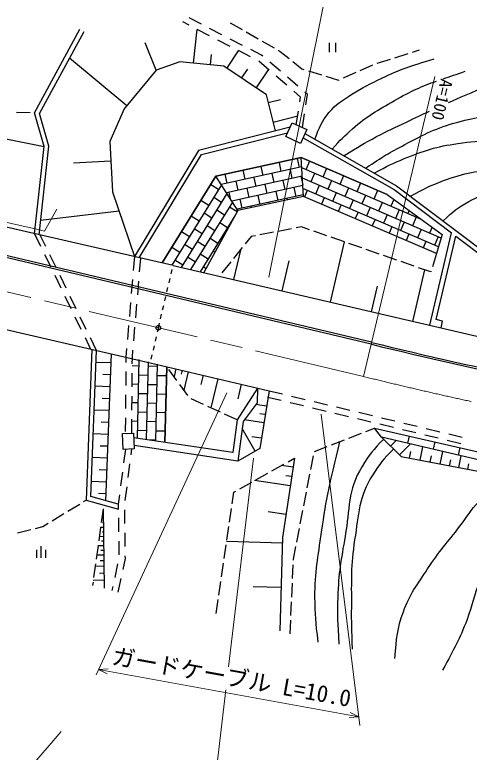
# Model space of a CAD drawing. Units: millimetres, scale not verified. Extents: x 40000 to 680000, y 20000 to 380000.
# Drawn here: x 304304 to 353503, y 239059 to 318989 of the extents above; entities that cross this region are included whole.
import ezdxf
from ezdxf.enums import TextEntityAlignment as Align

# ---------------------------------------------------------------- set-up
doc = ezdxf.new("R2010")
doc.units = ezdxf.units.MM
doc.header["$LTSCALE"] = 1000
doc.header["$PDMODE"] = 32
doc.header["$PDSIZE"] = 500
doc.linetypes.add('CHAIN', pattern=[18.5, 12, -1.5, 3.5, -1.5])
for name, color, linetype, lineweight in [('M-BGD', 7, 'Continuous', 25), ('M-BMK', 2, 'CHAIN', 13), ('M-BMK-ROW', 30, 'Continuous', 13), ('M-STR-STR1', 1, 'Continuous', 25), ('M-STR-STRD', 7, 'Continuous', 13)]:
    doc.layers.add(name, color=color, linetype=linetype, lineweight=lineweight)
doc.layers.add('M-OTRS', color=6, linetype='Continuous')
doc.styles.add('ＭＳ ゴシック', font='')
doc.styles.get('ＭＳ ゴシック').set_extended_font_data('MS Gothic')

msp = doc.modelspace()

# ---------------------------------------------------------------- linework, layer by layer
at = {"layer": 'M-BGD'}
for p, q in [((323173, 317854), (322484, 318208)), ((324510, 317952), (323177, 318639)), ((327608, 318129), (328910, 317383)), ((306439, 308363), (311362, 317418)), ((323666, 313741), (324042, 317406)), ((325395, 316709), (324062, 317396)), ((326733, 316808), (325399, 317495)), ((329344, 317134), (330645, 316389)), ((319628, 312982), (318412, 315960)), ((327618, 315565), (326285, 316252)), ((328956, 315663), (327622, 316350)), ((331079, 316140), (332381, 315395)), ((338325, 315941), (338325, 314941)), ((339075, 314941), (339075, 315941)), ((327260, 313180), (328541, 315090)), ((329841, 314420), (328507, 315107)), ((331021, 314600), (329845, 315206)), ((332814, 315146), (333048, 315012)), ((333048, 315012), (334007, 314240)), ((347357, 314939), (348120, 315182)), ((316443, 309127), (310219, 314269)), ((325496, 313553), (325614, 314697)), ((331155, 314485), (331021, 314600)), ((343545, 313726), (344974, 314181)), ((345451, 314333), (346880, 314788)), ((322180, 313893), (319628, 312982)), ((326921, 313407), (322180, 313893)), ((331540, 310308), (326921, 313407)), ((331855, 312966), (330715, 313941)), ((333055, 312860), (331915, 313835)), ((334396, 313927), (335371, 313142)), ((341702, 312955), (343071, 313568)), ((319628, 312982), (316163, 308788)), ((328850, 312112), (329518, 313107)), ((330441, 311045), (331776, 313033)), ((335371, 313142), (335608, 313068)), ((336085, 312918), (337516, 312468)), ((339877, 312137), (341246, 312750)), ((333755, 311341), (332615, 312316)), ((334955, 311235), (333815, 312210)), ((337993, 312318), (339337, 311896)), ((339337, 311896), (339421, 311933)), ((332534, 306393), (331540, 310308)), ((335247, 310065), (334515, 310691)), ((335999, 310343), (335715, 310585)), ((335825, 309229), (335999, 310343)), ((331751, 309476), (333072, 309811)), ((335164, 309534), (335247, 310065)), ((316163, 308788), (314583, 305263)), ((334779, 307064), (335010, 308546)), ((304488, 308443), (305987, 308381)), ((307472, 304716), (306439, 308363)), ((332288, 307362), (334930, 308033)), ((335439, 306759), (335671, 308241)), ((299268, 306357), (307472, 304716)), ((334115, 306791), (324186, 304291)), ((335716, 306108), (345640, 300462)), ((306443, 295252), (307472, 304716)), ((314583, 305263), (314887, 299793)), ((324186, 304291), (317260, 292773)), ((314703, 303110), (310672, 302886)), ((326070, 301495), (335308, 303501)), ((335308, 303501), (326070, 301495)), ((332910, 302980), (333123, 302003)), ((334865, 303405), (335077, 302427)), ((335308, 303501), (344606, 299490)), ((344606, 299490), (335308, 303501)), ((335551, 299307), (335308, 303501)), ((336226, 303105), (335830, 302186)), ((335366, 302490), (326644, 300597)), ((330956, 302556), (331168, 301579)), ((334100, 302215), (334312, 301238)), ((348322, 296798), (335372, 302384)), ((338062, 302312), (337666, 301394)), ((320262, 292086), (326070, 301495)), ((326070, 301495), (320262, 292086)), ((328440, 297788), (326070, 301495)), ((327047, 301707), (327259, 300730)), ((335425, 301480), (327219, 299698)), ((329002, 302132), (329214, 301154)), ((330191, 301367), (330403, 300389)), ((332145, 301791), (332358, 300814)), ((335289, 301450), (335477, 300587)), ((336748, 301790), (336352, 300872)), ((339899, 301520), (339503, 300602)), ((326668, 300560), (321298, 291861)), ((325514, 300595), (326365, 300070)), ((328236, 300942), (328449, 299965)), ((331380, 300601), (331592, 299624)), ((333335, 301026), (333547, 300049)), ((350450, 294791), (335437, 301267)), ((338584, 300998), (338188, 300080)), ((341735, 300728), (341339, 299810)), ((314887, 299793), (317260, 292773)), ((327471, 299753), (327619, 299072)), ((335483, 300469), (327793, 298799)), ((329426, 300177), (329638, 299200)), ((332570, 299836), (332782, 298859)), ((334524, 300261), (334736, 299284)), ((350165, 293824), (335502, 300150)), ((335956, 299954), (335657, 299261)), ((337270, 300476), (336874, 299558)), ((340421, 300206), (340025, 299288)), ((343572, 299936), (343176, 299018)), ((345640, 300462), (359375, 290069)), ((342877, 283295), (275739, 299257)), ((342923, 283490), (275785, 299451)), ((327266, 299625), (322319, 291611)), ((325840, 299219), (326691, 298694)), ((327216, 299545), (327382, 299442)), ((335542, 299458), (328368, 297901)), ((335551, 299307), (328440, 297788)), ((328661, 298988), (328873, 298011)), ((330615, 299412), (330827, 298435)), ((333759, 299071), (333790, 298931)), ((349955, 293108), (335551, 299307)), ((337792, 299162), (337494, 298471)), ((339107, 299684), (338711, 298766)), ((342257, 299414), (341861, 298496)), ((344606, 299490), (350562, 295174)), ((345331, 298965), (345012, 298226)), ((327864, 298690), (323346, 291371)), ((324464, 298893), (325315, 298368)), ((327542, 298168), (328369, 297658)), ((329850, 298223), (329878, 298095)), ((331805, 298647), (331834, 298513)), ((339629, 298370), (339331, 297680)), ((340943, 298892), (340547, 297973)), ((344094, 298622), (343698, 297703)), ((315595, 297700), (307104, 296701)), ((328440, 297788), (324760, 291041)), ((324790, 297517), (325640, 296992)), ((326166, 297843), (327017, 297318)), ((341465, 297577), (341168, 296890)), ((342779, 298099), (342383, 297181)), ((345930, 297829), (345534, 296911)), ((346990, 297762), (346848, 297433)), ((323413, 297191), (324264, 296666)), ((328121, 297202), (324374, 291131)), ((327868, 296792), (327890, 296779)), ((343302, 296785), (343006, 296099)), ((344616, 297307), (344220, 296389)), ((347767, 297037), (347371, 296119)), ((323739, 295815), (324590, 295290)), ((325115, 296141), (325966, 295616)), ((326491, 296467), (327342, 295941)), ((334277, 295799), (332805, 295515)), ((335327, 296002), (334768, 295894)), ((336206, 295695), (335327, 296002)), ((345138, 295993), (344843, 295308)), ((346452, 296515), (346056, 295597)), ((349480, 295959), (349207, 295327)), ((306443, 295252), (307099, 293903)), ((307677, 293858), (307069, 295109)), ((322363, 295489), (323214, 294964)), ((326817, 295090), (326931, 295020)), ((329893, 294954), (329245, 294147)), ((330350, 295042), (329893, 294954)), ((332314, 295420), (330841, 295136)), ((338094, 295036), (336678, 295530)), ((346974, 295201), (346680, 294518)), ((348289, 295723), (347893, 294805)), ((349246, 285330), (351581, 295340)), ((349937, 285953), (352045, 294988)), ((350562, 295174), (349955, 293108)), ((352045, 294988), (358328, 290234)), ((324065, 294439), (324916, 293914)), ((325441, 294765), (326292, 294239)), ((338479, 287841), (340002, 294370)), ((339983, 294377), (338566, 294871)), ((341871, 293718), (340455, 294212)), ((348811, 294409), (348517, 293727)), ((350125, 294931), (349729, 294013)), ((321312, 293788), (322163, 293262)), ((322689, 294113), (323540, 293588)), ((325767, 293388), (325971, 293262)), ((328931, 293757), (327991, 292588)), ((328033, 290278), (328809, 293605)), ((343759, 293059), (342343, 293553)), ((307536, 293004), (308192, 291655)), ((308770, 291610), (308114, 292959)), ((317260, 292773), (317133, 291279)), ((317821, 291112), (317949, 292606)), ((323014, 292737), (323865, 292212)), ((324390, 293063), (325241, 292538)), ((345648, 292400), (344231, 292894)), ((349955, 293108), (349513, 291675)), ((321452, 291813), (358889, 283080)), ((321638, 292411), (322489, 291886)), ((327678, 292199), (326738, 291030)), ((333256, 289059), (334017, 292324)), ((347536, 291740), (346120, 292235)), ((324716, 291687), (325012, 291504)), ((347398, 285761), (348698, 291335)), ((349339, 291111), (348008, 291576)), ((349366, 291197), (349339, 291111)), ((308630, 290755), (309285, 289406)), ((309863, 289362), (309207, 290711)), ((317048, 290282), (316921, 288788)), ((317609, 288621), (317736, 290115)), ((342939, 286801), (343589, 289588)), ((309723, 288507), (310379, 287158)), ((310956, 287114), (310300, 288463)), ((316836, 287791), (316708, 286297)), ((317397, 286130), (317524, 287624)), ((310816, 286259), (311472, 284910)), ((312049, 284865), (311394, 286214)), ((350620, 285793), (349937, 285953)), ((350447, 285049), (350620, 285793)), ((316624, 285300), (316496, 283806)), ((317184, 283639), (317312, 285133)), ((311909, 284010), (312516, 282762)), ((313143, 282617), (312487, 283966)), ((312536, 266759), (313143, 282617)), ((314743, 282246), (314136, 266316)), ((316411, 282810), (316332, 281877)), ((317032, 281845), (317100, 282642)), ((316332, 281877), (316328, 281313)), ((317027, 281145), (317032, 281845)), ((317573, 273086), (317786, 281643)), ((318569, 272939), (318779, 281376)), ((314705, 281247), (313093, 281308)), ((317768, 280918), (317025, 280936)), ((319767, 280868), (318767, 280893)), ((318945, 281271), (331841, 278238)), ((319566, 272792), (319773, 281110)), ((320563, 272645), (320767, 280843)), ((320767, 280843), (320563, 272645)), ((321740, 280614), (321543, 279774)), ((314656, 279957), (313850, 279988)), ((316320, 280313), (316310, 278813)), ((317008, 278645), (317019, 280145)), ((318743, 279893), (317743, 279918)), ((320742, 279843), (319742, 279868)), ((321862, 279334), (320981, 280548)), ((322412, 280456), (322313, 280036)), ((323084, 280298), (322614, 278299)), ((324683, 279922), (324448, 278922)), ((326282, 279546), (325539, 276388)), ((314606, 278667), (312994, 278729)), ((317718, 278918), (317010, 278936)), ((319717, 278869), (318718, 278893)), ((323037, 277715), (322156, 278929)), ((330585, 278534), (328383, 275079)), ((328808, 278952), (328437, 277373)), ((330585, 278534), (330529, 276927)), ((331841, 278238), (330827, 271979)), ((331841, 278238), (333299, 277888)), ((314557, 277377), (313751, 277408)), ((316302, 277813), (316291, 276313)), ((316990, 276145), (317001, 277645)), ((318693, 277894), (317693, 277919)), ((320692, 277844), (319692, 277869)), ((324749, 276751), (323387, 277379)), ((331677, 277558), (333136, 277207)), ((334271, 277654), (335730, 277304)), ((317668, 276919), (316996, 276936)), ((319668, 276869), (318668, 276894)), ((330529, 276927), (329039, 274900)), ((331526, 276569), (330393, 276742)), ((334108, 276974), (335566, 276623)), ((336702, 277070), (338161, 276720)), ((314508, 276087), (312895, 276149)), ((318643, 275894), (317643, 275919)), ((320642, 275845), (319643, 275870)), ((326566, 275915), (325204, 276542)), ((336539, 276390), (337997, 276039)), ((338970, 275806), (340428, 275456)), ((339133, 276487), (340592, 276136)), ((341564, 275903), (343023, 275552)), ((316284, 275313), (316273, 273813)), ((316972, 273646), (316983, 275145)), ((328383, 275079), (327020, 275706)), ((328383, 275079), (327906, 271561)), ((331250, 274755), (329166, 275073)), ((331388, 275662), (330822, 275749)), ((341401, 275222), (342859, 274872)), ((343995, 275319), (345453, 274968)), ((314459, 274797), (313653, 274828)), ((317618, 274920), (316981, 274935)), ((319618, 274870), (318618, 274895)), ((329039, 274900), (328443, 270607)), ((342321, 273837), (343248, 274200)), ((343248, 274200), (356966, 271043)), ((344010, 273220), (343248, 274200)), ((343831, 274638), (345290, 274288)), ((346426, 274735), (347884, 274384)), ((314410, 273507), (312797, 273568)), ((318593, 273895), (317593, 273920)), ((320593, 273845), (319593, 273870)), ((330338, 271697), (328933, 274140)), ((340459, 273107), (341855, 273654)), ((346262, 274054), (347721, 273704)), ((348693, 273470), (350152, 273120)), ((348857, 274151), (350315, 273801)), ((351287, 273567), (352746, 273217)), ((327906, 271561), (317182, 273144)), ((319568, 272870), (318924, 272886)), ((330996, 273088), (329954, 273247)), ((338596, 272378), (339993, 272925)), ((354788, 270662), (344010, 273220)), ((344010, 273220), (346133, 271097)), ((344991, 272239), (345588, 272835)), ((347014, 273333), (346834, 272550)), ((349769, 272699), (349585, 271897)), ((351124, 272886), (352582, 272536)), ((314361, 272216), (313554, 272247)), ((316275, 271901), (316084, 270413)), ((316904, 271298), (316986, 271938)), ((328443, 270607), (317226, 272302)), ((330827, 271979), (328443, 270607)), ((336734, 271649), (338131, 272196)), ((345946, 271285), (347138, 272478)), ((348201, 270705), (348477, 272160)), ((352485, 272074), (352296, 271253)), ((314311, 270926), (312698, 270987)), ((336343, 269696), (336626, 271170)), ((346133, 271097), (365240, 267450)), ((347037, 270926), (347175, 271653)), ((349286, 270498), (349415, 271177)), ((350372, 270292), (350629, 271649)), ((352395, 269908), (352636, 271173)), ((316585, 268819), (316776, 270307)), ((332142, 269556), (333450, 270291)), ((334593, 270934), (333287, 262333)), ((333886, 270536), (334593, 270934)), ((351384, 270100), (351504, 270733)), ((353339, 269729), (353451, 270318)), ((314262, 269635), (313455, 269666)), ((315957, 269421), (315766, 267933)), ((334443, 269945), (333176, 270138)), ((330398, 268577), (331706, 269311)), ((334289, 268932), (333656, 269028)), ((335967, 267732), (336249, 269205)), ((314213, 268344), (312599, 268406)), ((316267, 266339), (316458, 267827)), ((328655, 267597), (329963, 268332)), ((334135, 267919), (330272, 268505)), ((314164, 267053), (313357, 267084)), ((327826, 265989), (328007, 267232)), ((328007, 267232), (328219, 267352)), ((335591, 265768), (335873, 267241)), ((311758, 266222), (312021, 266382)), ((315510, 265936), (312536, 266759)), ((315639, 266941), (315510, 265936)), ((310051, 265180), (311332, 265961)), ((313865, 265430), (313661, 263944)), ((313865, 265430), (313991, 256825)), ((315510, 265936), (315515, 265449)), ((327539, 264010), (327754, 265494)), ((308343, 264139), (309624, 264920)), ((316233, 263843), (316216, 265343)), ((333666, 264828), (331734, 265121)), ((335214, 263804), (335497, 265277)), ((307348, 263532), (307917, 263879)), ((313880, 264430), (313727, 264428)), ((313887, 263930), (313811, 263929)), ((315526, 264449), (315542, 262950)), ((304603, 262827), (306056, 263200)), ((306540, 263324), (307348, 263532)), ((313593, 263448), (313388, 261962)), ((313894, 263430), (313590, 263426)), ((327251, 262031), (327467, 263515)), ((334838, 261839), (335120, 263313)), ((313909, 262430), (313452, 262423)), ((313902, 262930), (313749, 262928)), ((316260, 261343), (316244, 262843)), ((333287, 262333), (333015, 252208)), ((307175, 260131), (307175, 261381)), ((313320, 261467), (313116, 259981)), ((313924, 261430), (313314, 261421)), ((313916, 261930), (313688, 261927)), ((315553, 261950), (315570, 260450)), ((326964, 260051), (327179, 261536)), ((333271, 261731), (327231, 261893)), ((306675, 260131), (306675, 261006)), ((307675, 260131), (307675, 261006)), ((313931, 260930), (313626, 260926)), ((334484, 259993), (334744, 261348)), ((313938, 260430), (313176, 260419)), ((313947, 259821), (313566, 259815)), ((316022, 258870), (316274, 260045)), ((316274, 260045), (316271, 260343)), ((334479, 259873), (334484, 259993)), ((313048, 259486), (312844, 258000)), ((313956, 259211), (313009, 259197)), ((315434, 259464), (315120, 257998)), ((326676, 258072), (326892, 259557)), ((334385, 257875), (334455, 259374)), ((313968, 258453), (313494, 258446)), ((312776, 257504), (312726, 257141)), ((313979, 257695), (312800, 257677)), ((315498, 256425), (315813, 257892)), ((326389, 256093), (326604, 257577)), ((334291, 255877), (334361, 257376)), ((314910, 257020), (314814, 256572)), ((333141, 256899), (330121, 256980)), ((326101, 254114), (326317, 255598)), ((334197, 253880), (334268, 255378)), ((334103, 251882), (334174, 253380))]:
    msp.add_line(p, q, dxfattribs=at)
at = {"layer": 'M-BGD', "lineweight": 13}
msp.add_line((303080, 234063), (309328, 241303), dxfattribs=at)
at = {"layer": 'M-BGD'}
for points in [[(306934, 295140), (307980, 304759), (306976, 308303), (311801, 317180)], [(317773, 292656), (324508, 303856), (333845, 306208)], [(335469, 305673), (345364, 300044), (351581, 295340)], [(312647, 282732), (312021, 266382), (315516, 265416)]]:
    msp.add_lwpolyline(points, dxfattribs=at)
for points in [[(334335, 307269), (335916, 306540), (335229, 305052), (333649, 305781)], [(315953, 273592), (317155, 273655), (317245, 271952), (316043, 271888)]]:
    msp.add_lwpolyline(points, close=True, dxfattribs=at)
for radius in [420289, 420089]:
    msp.add_arc((443921, 691257), radius, 256.09351, 261.07979, dxfattribs=at)
for points, knots in [([(336803, 305490), (337290, 306815), (337500, 307403), (338318, 308383), (339115, 309338), (339766, 309690), (340811, 310366), (342017, 311146), (342748, 311496), (344040, 312122), (346164, 313152), (347021, 313363), (349707, 314219)], [0, 0, 0, 0, 1, 1, 1, 2, 2, 2, 3, 3, 3, 4, 4, 4, 4]), ([(338672, 304426), (339618, 305498), (339961, 305819), (340867, 306626), (342463, 308047), (343551, 308617), (345400, 309686), (347219, 310737), (348385, 311243), (349963, 311805)], [0, 0, 0, 0, 1, 1, 1, 2, 2, 2, 3, 3, 3, 3]), ([(339936, 303707), (341599, 304732), (342061, 305024), (343474, 305776), (344715, 306436), (345438, 306752), (346704, 307363), (347671, 307829), (348458, 308201), (349186, 308537)], [0, 0, 0, 0, 1, 1, 1, 2, 2, 2, 3, 3, 3, 3]), ([(342288, 302369), (344216, 303650), (344821, 304024), (346534, 304926), (348683, 306059), (349917, 306706), (352257, 307363), (354408, 307967), (355692, 308020), (357923, 308156), (359845, 308273), (360552, 308258), (362852, 308156)], [0, 0, 0, 0, 1, 1, 1, 2, 2, 2, 3, 3, 3, 4, 4, 4, 4]), ([(343229, 301834), (344690, 302638), (345177, 302856), (346477, 303396), (348644, 304296), (349935, 304698), (352257, 305040), (354996, 305443), (356571, 305346), (359339, 305323), (361824, 305302), (363225, 305216), (365686, 304870), (368843, 304426), (370585, 303925), (373618, 302943), (375391, 302370), (376175, 301471), (377981, 301017), (380335, 300424), (381734, 300473), (384157, 300337), (386898, 300183), (388444, 300167), (391184, 300337), (393480, 300478), (394791, 300562), (397020, 301130), (398438, 301491), (398970, 301649), (400590, 302263)], [0, 0, 0, 0, 1, 1, 1, 2, 2, 2, 3, 3, 3, 4, 4, 4, 5, 5, 5, 6, 6, 6, 7, 7, 7, 8, 8, 8, 9, 9, 9, 10, 10, 10, 10]), ([(347146, 299322), (348719, 300208), (349283, 300461), (350727, 301017), (353012, 301896), (354426, 302001), (356846, 302376), (360010, 302867), (361804, 303214), (365006, 303170), (367625, 303134), (369098, 302803), (371635, 302150), (374422, 301433), (375752, 300281), (378548, 299600), (381835, 298800), (383779, 298614), (387161, 298693), (391069, 298786), (393284, 299106), (397077, 300053), (399596, 300683), (400535, 300963), (403423, 302037)], [0, 0, 0, 0, 1, 1, 1, 2, 2, 2, 3, 3, 3, 4, 4, 4, 5, 5, 5, 6, 6, 6, 7, 7, 7, 8, 8, 8, 8]), ([(350689, 296642), (351761, 297700), (352265, 298084), (353446, 298750), (355238, 299759), (356535, 299624), (358546, 300053), (360493, 300469), (361598, 300810), (363589, 300790), (366620, 300759), (368263, 300063), (371238, 299487), (374217, 298909), (375845, 298384), (378831, 297843), (380969, 297457), (382155, 297012), (384327, 296994), (387994, 296962), (390049, 297312), (393677, 297843), (396396, 298241), (397938, 298426), (400590, 299147), (403245, 299868), (404200, 300267), (407219, 301527)], [0, 0, 0, 0, 1, 1, 1, 2, 2, 2, 3, 3, 3, 4, 4, 4, 5, 5, 5, 6, 6, 6, 7, 7, 7, 8, 8, 8, 9, 9, 9, 9]), ([(339465, 272718), (338381, 268116), (338016, 266786), (337481, 262917), (337102, 260174), (336738, 258632), (336767, 255863), (336787, 253957), (336834, 253234), (337124, 250997)], [0, 0, 0, 0, 1, 1, 1, 2, 2, 2, 3, 3, 3, 3]), ([(344246, 272985), (343074, 271852), (342677, 271273), (341901, 270015), (340310, 267434), (340595, 265457), (340071, 262470), (339621, 259910), (339350, 258462), (339267, 255863), (339204, 253876), (339227, 253140), (339401, 250774)], [0, 0, 0, 0, 1, 1, 1, 2, 2, 2, 3, 3, 3, 4, 4, 4, 4]), ([(345317, 271913), (344194, 270838), (343817, 270303), (343062, 269122), (341520, 266713), (341539, 264894), (341098, 262069), (340661, 259274), (340751, 257665), (340740, 254836), (340734, 253040), (340739, 252431), (340830, 250238)], [0, 0, 0, 0, 1, 1, 1, 2, 2, 2, 3, 3, 3, 4, 4, 4, 4]), ([(345465, 249236), (345627, 251495), (345704, 252394), (346371, 254283), (347067, 256254), (347871, 257185), (349003, 258942), (350227, 260843), (351122, 261763), (352497, 263558), (353300, 264607), (353625, 265307), (354568, 266233), (355361, 267011), (355899, 267344), (356725, 268088), (357077, 268404), (357191, 268506), (357620, 268905)], [0, 0, 0, 0, 1, 1, 1, 2, 2, 2, 3, 3, 3, 4, 4, 4, 5, 5, 5, 6, 6, 6, 6]), ([(362207, 268029), (361162, 267422), (360790, 267157), (360003, 266448), (358877, 265433), (358485, 264624), (357674, 263342), (356307, 261183), (355559, 259934), (354611, 257561), (353986, 255998), (353875, 255036), (353273, 253463), (352418, 251225), (351960, 250467), (350599, 247941)], [0, 0, 0, 0, 1, 1, 1, 2, 2, 2, 3, 3, 3, 4, 4, 4, 5, 5, 5, 5])]:
    msp.add_open_spline(points, degree=3, knots=knots, dxfattribs=at)
for points in [[(350699, 312061), (351374, 312293), (352136, 312547), (353050, 312859)], [(351258, 309470), (352415, 309980), (353719, 310541), (355656, 311386)]]:
    msp.add_open_spline(points, degree=3, dxfattribs=at)
at = {"layer": 'M-BMK'}
msp.add_line((342042, 279786), (274905, 295748), dxfattribs=at)
msp.add_arc((443921, 691257), 423896, 256.09351, 261.07979, dxfattribs=at)
at = {"layer": 'M-BMK-ROW'}
for p, q in [((288075, 299953), (306497, 295783)), ((307525, 295551), (308849, 297926)), ((306497, 295783), (307525, 295551))]:
    msp.add_line(p, q, dxfattribs=at)
at = {"layer": 'M-OTRS'}
msp.add_point((319847, 285063), dxfattribs=at)
at = {"layer": 'M-STR-STR1'}
for p, q in [((321452, 291813), (277535, 301876)), ((275056, 291448), (318945, 281271)), ((321235, 290900), (321350, 291387)), ((321003, 289927), (321119, 290414)), ((320772, 288954), (320888, 289441)), ((320541, 287981), (320656, 288468)), ((320309, 287009), (320425, 287495)), ((320078, 286036), (320194, 286522)), ((319847, 285063), (319962, 285549)), ((319847, 285063), (319731, 284576)), ((319616, 284090), (319500, 283604)), ((319384, 283117), (319269, 282631)), ((319153, 282144), (319037, 281658))]:
    msp.add_line(p, q, dxfattribs=at)
at = {"layer": 'M-STR-STRD'}
for p, q in [((331811, 290560), (338956, 326285)), ((342042, 279786), (349768, 312283)), ((327247, 278004), (313116, 247435)), ((337485, 275697), (341666, 241956)), ((330131, 270939), (327454, 248310)), ((313383, 248011), (314414, 248092)), ((313383, 248011), (341548, 242914)), ((313383, 248011), (314320, 247574)), ((327159, 245823), (325661, 233160)), ((341548, 242914), (340611, 243351)), ((341548, 242914), (340517, 242833))]:
    msp.add_line(p, q, dxfattribs=at)

# ---------------------------------------------------------------- texts
at = {"layer": 'M-STR-STRD', "style": 'ＭＳ ゴシック'}
msp.add_text('A=100', height=1320, rotation=256.626, dxfattribs=at).set_placement((350060, 312213), align=Align.BOTTOM_LEFT)
msp.add_text('ガードケーブル L=10.0', height=1833, rotation=349.741, dxfattribs=at).set_placement((327519, 245758), align=Align.BOTTOM_CENTER)

doc.saveas('drawing.dxf')
